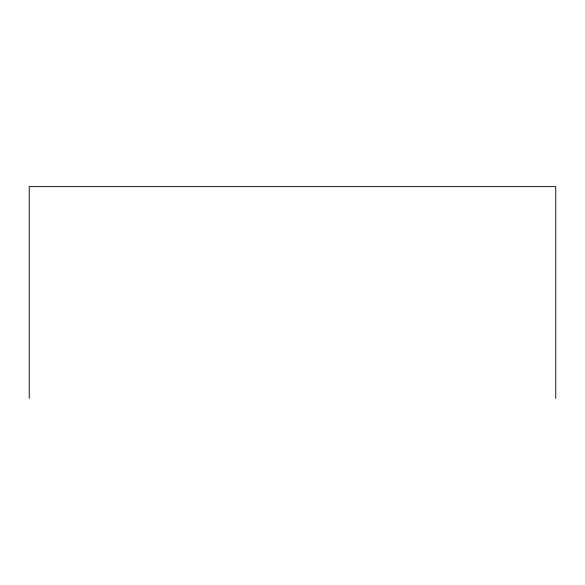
<?xml version="1.0" encoding="UTF-8"?>
<svg xmlns="http://www.w3.org/2000/svg" width="585" height="585" viewBox="0 0 585 585"><rect width="100%" height="100%" fill="white"/><g stroke="black" fill="none" stroke-linecap="round" stroke-linejoin="round"><path stroke-width="0.88" d="M555.75 398.363L555.75 186.637L29.25 186.637L29.25 398.363"/></g></svg>
